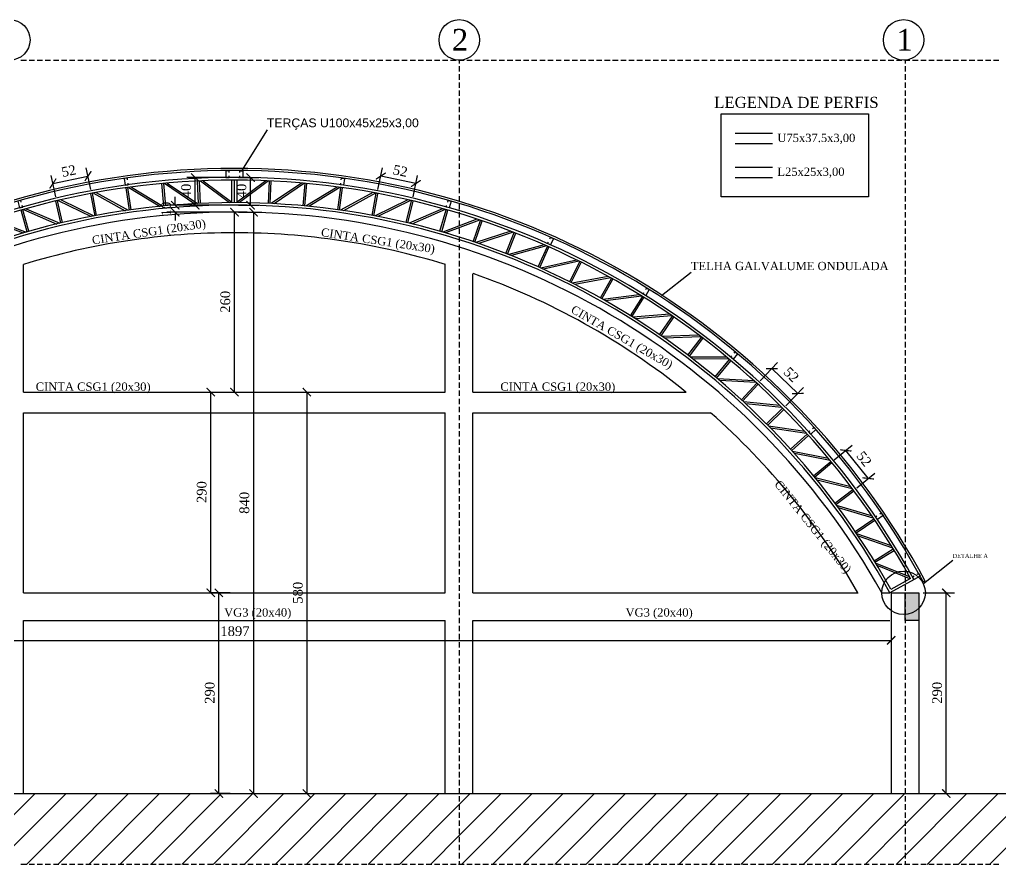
# Model space of a CAD drawing. Header units: millimetres. Extents: x 180 to 11148, y -1598 to 1045.
# Drawn here: x 6517 to 7935, y -175 to 1045 of the extents above; entities that cross this region are included whole.
import ezdxf

# ---------------------------------------------------------------- set-up
doc = ezdxf.new("R2010")
doc.units = ezdxf.units.MM
doc.header["$MEASUREMENT"] = 0
for name, color, linetype in [('PDF11_Geometry', 7, 'Continuous'), ('PDF11_Solid Fills', 7, 'Continuous'), ('PDF11_Text', 7, 'Continuous')]:
    doc.layers.add(name, color=color, linetype=linetype)
doc.styles.add('PDF Arial', font='arial.ttf')
doc.styles.add('PDF Times New Roman', font='times.ttf')

msp = doc.modelspace()

# ---------------------------------------------------------------- linework, layer by layer
at = {"layer": 'PDF11_Geometry', "lineweight": -3}
for points in [[(6518.8725, 986.4454), (6526.7046, 986.4454)], [(6530.7265, 986.4454), (6538.5587, 986.4454)], [(6542.3689, 986.4454), (6550.2011, 986.4454)], [(6554.0113, 986.4454), (6561.8435, 986.4454)], [(6565.8654, 986.4454), (6573.6976, 986.4454)], [(6577.5078, 986.4454), (6585.34, 986.4454)], [(6589.1502, 986.4454), (6596.9824, 986.4454)], [(6601.0043, 986.4454), (6608.8365, 986.4454)], [(6612.6467, 986.4454), (6620.4789, 986.4454)], [(6624.5008, 986.4454), (6632.1213, 986.4454)], [(6636.1432, 986.4454), (6643.9753, 986.4454)], [(6647.7856, 986.4454), (6655.6177, 986.4454)], [(6659.6397, 986.4454), (6667.4718, 986.4454)], [(6671.2821, 986.4454), (6679.1142, 986.4454)], [(6682.9245, 986.4454), (6690.7566, 986.4454)], [(6694.7785, 986.4454), (6702.6107, 986.4454)], [(6706.4209, 986.4454), (6714.2531, 986.4454)], [(6718.275, 986.4454), (6725.8955, 986.4454)], [(6729.9174, 986.4454), (6737.7496, 986.4454)], [(6741.5598, 986.4454), (6749.392, 986.4454)], [(6753.4139, 986.4454), (6761.2461, 986.4454)], [(6765.0563, 986.4454), (6772.8885, 986.4454)], [(6776.6987, 986.4454), (6784.5309, 986.4454)], [(6788.5528, 986.4454), (6796.3849, 986.4454)], [(6800.1952, 986.4454), (6808.0273, 986.4454)], [(6811.8376, 986.4454), (6819.6697, 986.4454)], [(6823.6917, 986.4454), (6831.5238, 986.4454)], [(6835.3341, 986.4454), (6843.1662, 986.4454)], [(6847.1881, 986.4454), (6854.8086, 986.4454)], [(6858.8305, 986.4454), (6866.6627, 986.4454)], [(6870.4729, 986.4454), (6878.3051, 986.4454)], [(6882.327, 986.4454), (6890.1592, 986.4454)], [(6893.9694, 986.4454), (6901.8016, 986.4454)], [(6905.6118, 986.4454), (6913.444, 986.4454)], [(6917.4659, 986.4454), (6925.2981, 986.4454)], [(6929.1083, 986.4454), (6936.9405, 986.4454)], [(6940.9624, 986.4454), (6948.5829, 986.4454)], [(6952.6048, 986.4454), (6960.4369, 986.4454)], [(6964.2472, 986.4454), (6972.0793, 986.4454)], [(6976.1013, 986.4454), (6983.9334, 986.4454)], [(6987.7437, 986.4454), (6995.5758, 986.4454)], [(6999.3861, 986.4454), (7007.2182, 986.4454)], [(7011.2401, 986.4454), (7019.0723, 986.4454)], [(7022.8825, 986.4454), (7030.7147, 986.4454)], [(7034.5249, 986.4454), (7042.3571, 986.4454)], [(7046.379, 986.4454), (7054.2112, 986.4454)], [(7058.0214, 986.4454), (7065.8536, 986.4454)], [(7069.8755, 986.4454), (7077.496, 986.4454)], [(7081.5179, 986.4454), (7089.3501, 986.4454)], [(7093.1603, 986.4454), (7100.9925, 986.4454)], [(7105.0144, 986.4454), (7112.8465, 986.4454)], [(7116.6568, 986.4454), (7124.4889, 986.4454)], [(7128.2992, 986.4454), (7136.1313, 986.4454)], [(7140.1533, 986.4454), (7147.9854, 986.4454)], [(7151.7957, 986.4454), (7159.6278, 986.4454)], [(7152.6424, 986.4454), (7152.6424, 981.7884)], [(7163.4381, 986.4454), (7171.2702, 986.4454)], [(7175.2921, 986.4454), (7183.1243, 986.4454)], [(7186.9345, 986.4454), (7194.7667, 986.4454)], [(7198.7886, 986.4454), (7206.6208, 986.4454)], [(7210.431, 986.4454), (7218.2632, 986.4454)], [(7222.0734, 986.4454), (7229.9056, 986.4454)], [(7233.9275, 986.4454), (7241.7597, 986.4454)], [(7245.5699, 986.4454), (7253.4021, 986.4454)], [(7257.2123, 986.4454), (7265.0445, 986.4454)], [(7269.0664, 986.4454), (7276.8985, 986.4454)], [(7280.7088, 986.4454), (7288.5409, 986.4454)], [(7292.5629, 986.4454), (7300.1833, 986.4454)], [(7304.2053, 986.4454), (7312.0374, 986.4454)], [(7315.8477, 986.4454), (7323.6798, 986.4454)], [(7327.7017, 986.4454), (7335.5339, 986.4454)], [(7339.3441, 986.4454), (7347.1763, 986.4454)], [(7350.9865, 986.4454), (7358.8187, 986.4454)], [(7362.8406, 986.4454), (7370.6728, 986.4454)], [(7374.483, 986.4454), (7382.3152, 986.4454)], [(7386.1254, 986.4454), (7393.9576, 986.4454)], [(7397.9795, 986.4454), (7405.8117, 986.4454)], [(7409.6219, 986.4454), (7417.4541, 986.4454)], [(7421.476, 986.4454), (7429.3081, 986.4454)], [(7433.1184, 986.4454), (7440.9505, 986.4454)], [(7444.7608, 986.4454), (7452.5929, 986.4454)], [(7456.6149, 986.4454), (7464.447, 986.4454)], [(7468.2573, 986.4454), (7476.0894, 986.4454)], [(7479.8997, 986.4454), (7487.7318, 986.4454)], [(7491.7537, 986.4454), (7499.5859, 986.4454)], [(7503.3961, 986.4454), (7511.2283, 986.4454)], [(7515.2502, 986.4454), (7522.8707, 986.4454)], [(7526.8926, 986.4454), (7534.7248, 986.4454)], [(7538.535, 986.4454), (7546.3672, 986.4454)], [(7550.3891, 986.4454), (7558.2213, 986.4454)], [(7562.0315, 986.4454), (7569.8637, 986.4454)], [(7573.6739, 986.4454), (7581.5061, 986.4454)], [(7585.528, 986.4454), (7593.3601, 986.4454)], [(7597.1704, 986.4454), (7605.0025, 986.4454)], [(7608.8128, 986.4454), (7616.6449, 986.4454)], [(7620.6669, 986.4454), (7628.499, 986.4454)], [(7632.3093, 986.4454), (7640.1414, 986.4454)], [(7644.1633, 986.4454), (7651.7838, 986.4454)], [(7655.8057, 986.4454), (7663.6379, 986.4454)], [(7667.4481, 986.4454), (7675.2803, 986.4454)], [(7679.3022, 986.4454), (7687.1344, 986.4454)], [(7690.9446, 986.4454), (7698.7768, 986.4454)], [(7702.587, 986.4454), (7710.4192, 986.4454)], [(7714.4411, 986.4454), (7722.2733, 986.4454)], [(7726.0835, 986.4454), (7733.9157, 986.4454)], [(7737.9376, 986.4454), (7745.5581, 986.4454)], [(7749.58, 986.4454), (7757.4121, 986.4454)], [(7761.2224, 986.4454), (7769.0545, 986.4454)], [(7773.0765, 986.4454), (7780.9086, 986.4454)], [(7784.7189, 986.4454), (7792.551, 986.4454)], [(7796.3613, 986.4454), (7804.1934, 986.4454)], [(7797.208, 986.4454), (7797.208, 981.7884)], [(7808.2153, 986.4454), (7816.0475, 986.4454)], [(7819.8577, 986.4454), (7827.6899, 986.4454)], [(7831.5001, 986.4454), (7839.3323, 986.4454)], [(7843.3542, 986.4454), (7851.1864, 986.4454)], [(7854.9966, 986.4454), (7862.8288, 986.4454)], [(7866.8507, 986.4454), (7874.4712, 986.4454)], [(7878.4931, 986.4454), (7886.3253, 986.4454)], [(7890.1355, 986.4454), (7897.9677, 986.4454)], [(7901.9896, 986.4454), (7909.8217, 986.4454)], [(7913.632, 986.4454), (7921.4641, 986.4454)], [(7925.2744, 986.4454), (7933.1065, 986.4454)], [(7152.6424, 977.7665), (7152.6424, 969.9343)], [(7152.6424, 966.1241), (7152.6424, 958.2919)], [(7797.208, 977.7665), (7797.208, 969.9343)], [(7797.208, 966.1241), (7797.208, 958.2919)], [(7152.6424, 954.27), (7152.6424, 946.4379)], [(7797.208, 954.27), (7797.208, 946.4379)], [(7152.6424, 942.6276), (7152.6424, 934.7955)], [(7797.208, 942.6276), (7797.208, 934.7955)], [(7152.6424, 930.9852), (7152.6424, 923.1531)], [(7797.208, 930.9852), (7797.208, 923.1531)], [(7152.6424, 919.1311), (7152.6424, 911.299)], [(7797.208, 919.1311), (7797.208, 911.299)], [(7152.6424, 907.4887), (7152.6424, 899.6566)], [(7152.6424, 895.8463), (7152.6424, 888.0142)], [(7797.208, 907.4887), (7797.208, 899.6566)], [(7797.208, 895.8463), (7797.208, 888.0142)], [(6874.7065, 885.8974), (6837.6625, 826.8387)], [(7152.6424, 883.9923), (7152.6424, 876.1601)], [(7797.208, 883.9923), (7797.208, 876.1601)], [(7152.6424, 872.3499), (7152.6424, 864.5177)], [(7797.208, 872.3499), (7797.208, 864.5177)], [(7152.6424, 860.4958), (7152.6424, 852.8753)], [(7797.208, 860.4958), (7797.208, 852.8753)], [(7152.6424, 848.8534), (7152.6424, 841.0212)], [(7152.6424, 837.211), (7152.6424, 829.3788)], [(7797.208, 848.8534), (7797.208, 841.0212)], [(7797.208, 837.211), (7797.208, 829.3788)], [(6619.8438, 799.7436), (6613.2817, 830.8606)], [(6819.8814, 824.2985), (6819.8814, 826.8387), (6815.2245, 826.8387), (6815.2245, 816.8897), (6819.8814, 816.8897), (6819.8814, 819.4299)], [(6835.3341, 824.2985), (6835.3341, 826.8387), (6839.7793, 826.8387), (6839.7793, 816.8897), (6835.3341, 816.8897), (6835.3341, 819.4299)], [(7035.16, 799.7436), (7041.7221, 830.8606)], [(7152.6424, 825.3569), (7152.6424, 817.5247)], [(7797.208, 825.3569), (7797.208, 817.5247)], [(6569.2523, 788.9479), (6562.6902, 820.0649)], [(6565.0187, 808.2108), (6615.8219, 819.0065)], [(6672.9755, 813.7145), (6672.7638, 816.2547), (6668.3185, 815.6196), (6669.5886, 805.6707), (6674.0339, 806.3057), (6673.8222, 808.8459)], [(6821.5749, 816.8897), (6758.9176, 816.8897)], [(6770.7717, 776.8822), (6770.7717, 816.8897)], [(6833.6406, 816.8897), (6862.8525, 816.8897)], [(6850.7867, 776.8822), (6850.7867, 816.8897)], [(6982.0283, 813.7145), (6982.4517, 816.2547), (6986.8969, 815.6196), (6985.4152, 805.6707), (6980.9699, 806.3057), (6981.3933, 808.8459)], [(7089.9851, 808.2108), (7039.1819, 819.0065)], [(7085.9632, 788.9479), (7092.5253, 820.0649)], [(7152.6424, 813.7145), (7152.6424, 805.8823)], [(7797.208, 813.7145), (7797.208, 805.8823)], [(7152.6424, 802.0721), (7152.6424, 794.2399)], [(7797.208, 802.0721), (7797.208, 794.2399)], [(6519.2958, 781.5391), (6518.6608, 783.8676), (6514.2155, 782.5975), (6516.9673, 773.0719), (6521.4126, 774.342), (6520.5659, 776.6705)], [(6741.9832, 776.8822), (6741.9832, 788.9479)], [(7135.9197, 781.5391), (7136.5547, 783.8676), (7140.7883, 782.5975), (7138.0365, 773.0719), (7133.8029, 774.342), (7134.4379, 776.6705)], [(7152.6424, 790.218), (7152.6424, 782.3859)], [(7797.208, 790.218), (7797.208, 782.3859)], [(6821.5749, 776.8822), (6729.9174, 776.8822)], [(6821.5749, 766.9332), (6729.9174, 766.9332)], [(6741.9832, 766.9332), (6741.9832, 754.8675)], [(6821.5749, 776.8822), (6758.9176, 776.8822)], [(6827.5019, 506.7785), (6827.5019, 766.9332)], [(6833.6406, 776.8822), (6862.8525, 776.8822)], [(6833.6406, 766.9332), (6839.5677, 766.9332)], [(6833.6406, 766.9332), (6867.0861, 766.9332)], [(6855.0203, 766.9332), (6855.0203, -73.2247)], [(7152.6424, 778.5756), (7152.6424, 770.7435)], [(7152.6424, 766.9332), (7152.6424, 759.1011)], [(7797.208, 778.5756), (7797.208, 770.7435)], [(7797.208, 766.9332), (7797.208, 759.1011)], [(7152.6424, 755.0791), (7152.6424, 747.247)], [(7797.208, 755.0791), (7797.208, 747.247)], [(7152.6424, 743.4367), (7152.6424, 735.6046)], [(7797.208, 743.4367), (7797.208, 735.6046)], [(7152.6424, 731.5827), (7152.6424, 723.9622)], [(7283.6723, 728.1958), (7284.7307, 730.5243), (7288.7526, 728.6191), (7284.7307, 719.5169), (7280.4971, 721.422), (7281.5555, 723.5388)], [(7797.208, 731.5827), (7797.208, 723.9622)], [(7152.6424, 719.9403), (7152.6424, 712.1081)], [(7797.208, 719.9403), (7797.208, 712.1081)], [(7152.6424, 708.2979), (7152.6424, 700.4657)], [(7152.6424, 696.4438), (7152.6424, 688.6116)], [(7797.208, 708.2979), (7797.208, 700.4657)], [(7797.208, 696.4438), (7797.208, 688.6116)], [(6522.471, 506.7785), (6522.471, 691.1518)], [(7132.5328, 506.7785), (7132.5328, 691.1518)], [(7152.6424, 684.8014), (7152.6424, 676.9692)], [(7797.208, 684.8014), (7797.208, 676.9692)], [(7152.6424, 673.159), (7152.6424, 665.3268)], [(7172.5403, 506.7785), (7172.5403, 678.0276)], [(7487.9435, 679.7211), (7445.1841, 645.8523)], [(7797.208, 673.159), (7797.208, 665.3268)], [(7152.6424, 661.3049), (7152.6424, 653.4727)], [(7422.3227, 654.9545), (7423.5928, 657.0713), (7427.403, 654.9545), (7422.5344, 646.2756), (7418.5125, 648.3924), (7419.7825, 650.7209)], [(7797.208, 661.3049), (7797.208, 653.4727)], [(7152.6424, 649.6625), (7152.6424, 641.8303)], [(7797.208, 649.6625), (7797.208, 641.8303)], [(7152.6424, 638.0201), (7152.6424, 630.1879)], [(7152.6424, 626.166), (7152.6424, 618.3339)], [(7797.208, 638.0201), (7797.208, 630.1879)], [(7797.208, 626.166), (7797.208, 618.3339)], [(7152.6424, 614.5236), (7152.6424, 606.6915)], [(7797.208, 614.5236), (7797.208, 606.6915)], [(7152.6424, 602.6695), (7152.6424, 595.0491)], [(7797.208, 602.6695), (7797.208, 595.0491)], [(7152.6424, 591.0271), (7152.6424, 583.195)], [(7797.208, 591.0271), (7797.208, 583.195)], [(7152.6424, 579.3847), (7152.6424, 571.5526)], [(7152.6424, 567.5307), (7152.6424, 559.6985)], [(7797.208, 579.3847), (7797.208, 571.5526)], [(7797.208, 567.5307), (7797.208, 559.6985)], [(7152.6424, 555.8883), (7152.6424, 548.0561)], [(7549.9657, 563.0854), (7551.4475, 564.9905), (7555.0461, 562.2387), (7548.6957, 554.4065), (7545.3088, 557.37), (7546.7905, 559.2751)], [(7797.208, 555.8883), (7797.208, 548.0561)], [(7152.6424, 544.2459), (7152.6424, 536.4137)], [(7587.8565, 523.0779), (7613.0464, 549.5379)], [(7642.2582, 504.8734), (7604.7909, 540.859)], [(7797.208, 544.2459), (7797.208, 536.4137)], [(7152.6424, 532.3918), (7152.6424, 524.5596)], [(7797.208, 532.3918), (7797.208, 524.5596)], [(7152.6424, 520.7494), (7152.6424, 512.9172)], [(7625.1121, 487.0923), (7650.5137, 513.5523)], [(7797.208, 520.7494), (7797.208, 512.9172)], [(6522.471, 506.7785), (7132.5328, 506.7785)], [(6793.4214, 216.7769), (6793.4214, 506.7785)], [(6799.3485, 506.7785), (6805.2755, 506.7785)], [(6833.6406, 506.7785), (6839.5677, 506.7785)], [(6861.159, 506.7785), (6944.3493, 506.7785)], [(6932.2835, 506.7785), (6932.2835, -73.2247)], [(7152.6424, 509.107), (7152.6424, 501.2748)], [(7152.6424, 497.2529), (7152.6424, 489.4207)], [(7172.5403, 506.7785), (7480.5347, 506.7785)], [(7797.208, 509.107), (7797.208, 501.2748)], [(7797.208, 497.2529), (7797.208, 489.4207)], [(7152.6424, 485.6105), (7152.6424, 477.7783)], [(7797.208, 485.6105), (7797.208, 477.7783)], [(6522.471, 216.7769), (6522.471, 476.9316)], [(6522.471, 476.9316), (7132.5328, 476.9316)], [(7132.5328, 216.7769), (7132.5328, 476.9316)], [(7152.6424, 473.7564), (7152.6424, 466.1359)], [(7172.5403, 216.7769), (7172.5403, 476.9316)], [(7172.5403, 476.9316), (7516.0969, 476.9316)], [(7797.208, 473.7564), (7797.208, 466.1359)], [(7152.6424, 462.114), (7152.6424, 454.2819)], [(7663.4262, 454.2819), (7665.3313, 455.9753), (7668.2949, 452.8001), (7660.8861, 446.0263), (7657.9225, 449.4132), (7659.8277, 450.895)], [(7797.208, 462.114), (7797.208, 454.2819)], [(7152.6424, 450.4716), (7152.6424, 442.6395)], [(7797.208, 450.4716), (7797.208, 442.6395)], [(7152.6424, 438.6175), (7152.6424, 430.7854)], [(7152.6424, 426.9751), (7152.6424, 419.143)], [(7694.7549, 409.194), (7720.7915, 430.1503)], [(7797.208, 438.6175), (7797.208, 430.7854)], [(7797.208, 426.9751), (7797.208, 419.143)], [(7152.6424, 415.3327), (7152.6424, 407.5006)], [(7744.0763, 382.3107), (7711.4776, 422.7415)], [(7797.208, 415.3327), (7797.208, 407.5006)], [(7152.6424, 403.4787), (7152.6424, 395.6465)], [(7797.208, 403.4787), (7797.208, 395.6465)], [(7152.6424, 391.8363), (7152.6424, 384.0041)], [(7727.3536, 368.7631), (7753.3902, 389.7195)], [(7797.208, 391.8363), (7797.208, 384.0041)], [(7152.6424, 380.1939), (7152.6424, 372.3617)], [(7797.208, 380.1939), (7797.208, 372.3617)], [(7152.6424, 368.3398), (7152.6424, 360.5076)], [(7152.6424, 356.6974), (7152.6424, 348.8652)], [(7797.208, 368.3398), (7797.208, 360.5076)], [(7797.208, 356.6974), (7797.208, 348.8652)], [(7152.6424, 344.8433), (7152.6424, 337.2228)], [(7797.208, 344.8433), (7797.208, 337.2228)], [(7152.6424, 333.2009), (7152.6424, 325.3687)], [(7760.799, 331.0841), (7762.7041, 332.5659), (7765.456, 328.7556), (7757.2005, 323.0403), (7754.6603, 326.8505), (7756.5654, 328.1206)], [(7797.208, 333.2009), (7797.208, 325.3687)], [(7152.6424, 321.5585), (7152.6424, 313.7263)], [(7797.208, 321.5585), (7797.208, 313.7263)], [(7152.6424, 309.7044), (7152.6424, 301.8723)], [(7152.6424, 298.062), (7152.6424, 290.2299)], [(7797.208, 309.7044), (7797.208, 301.8723)], [(7797.208, 298.062), (7797.208, 290.2299)], [(7152.6424, 286.4196), (7152.6424, 278.5875)], [(7797.208, 286.4196), (7797.208, 278.5875)], [(7152.6424, 274.5655), (7152.6424, 266.7334)], [(7797.208, 274.5655), (7797.208, 266.7334)], [(7152.6424, 262.9231), (7152.6424, 255.091)], [(7797.208, 262.9231), (7797.208, 255.091)], [(7866.4273, 263.7699), (7823.8797, 229.9011)], [(7152.6424, 251.2807), (7152.6424, 243.4486)], [(7797.208, 251.2807), (7797.208, 243.4486)], [(7814.5657, 243.6603), (7816.8942, 244.9303), (7819.011, 240.9084), (7810.3321, 236.0398), (7808.0037, 240.0617), (7810.3321, 241.3318)], [(7152.6424, 239.4267), (7152.6424, 231.5945)], [(7152.6424, 227.7843), (7152.6424, 219.9521)], [(7797.208, 239.4267), (7797.208, 231.5945)], [(7797.208, 227.7843), (7797.208, 219.9521)], [(7808.427, 239.4267), (7808.427, 239.4267)], [(7826.4198, 233.7113), (7823.8797, 232.2295)], [(6522.471, 216.7769), (7132.5328, 216.7769)], [(6776.9104, 216.7769), (6805.2755, 216.7769)], [(6821.5749, 216.7769), (6792.9981, 216.7769)], [(6805.0638, -73.2247), (6805.0638, 216.7769)], [(7152.6424, 215.9302), (7152.6424, 208.3097)], [(7172.5403, 216.7769), (7729.2587, 216.7769)], [(7763.7625, 216.7769), (7775.1933, 216.7769)], [(7777.0984, 216.7769), (7777.0984, -73.2247)], [(7777.0984, 216.7769), (7817.1059, 216.7769)], [(7797.208, 215.9302), (7797.208, 208.3097)], [(7817.1059, 216.7769), (7817.1059, -73.2247)], [(7823.2446, 216.7769), (7868.9675, 216.7769)], [(7856.9017, -73.2247), (7856.9017, 216.7769)], [(7152.6424, 204.2878), (7152.6424, 196.4556)], [(7777.0984, 211.9083), (7777.0984, 136.3385)], [(7797.208, 204.2878), (7797.208, 196.4556)], [(7152.6424, 192.6454), (7152.6424, 184.8132)], [(7797.208, 192.6454), (7797.208, 184.8132)], [(6522.471, -73.2247), (6522.471, 176.7694)], [(6522.471, 176.7694), (7132.5328, 176.7694)], [(7132.5328, -73.2247), (7132.5328, 176.7694)], [(7152.6424, 180.7913), (7152.6424, 172.9591)], [(7172.5403, 176.7694), (7775.1933, 176.7694)], [(7172.5403, -73.2247), (7172.5403, 176.7694)], [(7797.208, 180.7913), (7797.208, 172.9591)], [(7152.6424, 169.1489), (7152.6424, 161.3167)], [(7152.6424, 157.5065), (7152.6424, 149.6743)], [(7797.208, 169.1489), (7797.208, 161.3167)], [(7797.208, 157.5065), (7797.208, 149.6743)], [(5880.0222, 148.1926), (7777.0984, 148.1926)], [(7152.6424, 145.6524), (7152.6424, 137.8203)], [(7797.208, 145.6524), (7797.208, 137.8203)], [(7152.6424, 134.01), (7152.6424, 126.1779)], [(7797.208, 134.01), (7797.208, 126.1779)], [(7152.6424, 122.1559), (7152.6424, 114.5355)], [(7797.208, 122.1559), (7797.208, 114.5355)], [(7152.6424, 110.5135), (7152.6424, 102.6814)], [(7797.208, 110.5135), (7797.208, 102.6814)], [(7152.6424, 98.8711), (7152.6424, 91.039)], [(7152.6424, 87.0171), (7152.6424, 79.1849)], [(7797.208, 98.8711), (7797.208, 91.039)], [(7797.208, 87.0171), (7797.208, 79.1849)], [(7152.6424, 75.3747), (7152.6424, 67.5425)], [(7797.208, 75.3747), (7797.208, 67.5425)], [(7152.6424, 63.7323), (7152.6424, 55.9001)], [(7797.208, 63.7323), (7797.208, 55.9001)], [(7152.6424, 51.8782), (7152.6424, 44.046)], [(7797.208, 51.8782), (7797.208, 44.046)], [(7152.6424, 40.2358), (7152.6424, 32.4036)], [(7152.6424, 28.5934), (7152.6424, 20.7612)], [(7797.208, 40.2358), (7797.208, 32.4036)], [(7797.208, 28.5934), (7797.208, 20.7612)], [(7152.6424, 16.7393), (7152.6424, 8.9071)], [(7797.208, 16.7393), (7797.208, 8.9071)], [(7152.6424, 5.0969), (7152.6424, -2.7353)], [(7797.208, 5.0969), (7797.208, -2.7353)], [(7152.6424, -6.7572), (7152.6424, -14.3777)], [(7797.208, -6.7572), (7797.208, -14.3777)], [(7152.6424, -18.3996), (7152.6424, -26.2317)], [(7797.208, -18.3996), (7797.208, -26.2317)], [(7152.6424, -30.042), (7152.6424, -37.8741)], [(7152.6424, -41.8961), (7152.6424, -49.7282)], [(7797.208, -30.042), (7797.208, -37.8741)], [(7797.208, -41.8961), (7797.208, -49.7282)], [(7152.6424, -53.5385), (7152.6424, -61.3706)], [(7797.208, -53.5385), (7797.208, -61.3706)], [(7152.6424, -65.1809), (7152.6424, -73.013)], [(7797.208, -65.1809), (7797.208, -73.013)], [(5547.8963, -73.2247), (8107.3192, -73.2247)], [(6502.5731, -110.2687), (6539.6171, -73.2247)], [(6502.5731, -155.1449), (6584.4933, -73.2247)], [(6527.128, -175.4661), (6629.3694, -73.2247)], [(6572.0041, -175.4661), (6674.2456, -73.2247)], [(6616.8803, -175.4661), (6719.3334, -73.2247)], [(6661.7565, -175.4661), (6764.2096, -73.2247)], [(6706.8443, -175.4661), (6809.0857, -73.2247)], [(6751.7205, -175.4661), (6853.9619, -73.2247)], [(6821.5749, -73.2247), (6792.9981, -73.2247)], [(6796.5966, -175.4661), (6898.8381, -73.2247)], [(6833.6406, -73.2247), (6867.0861, -73.2247)], [(6841.4728, -175.4661), (6943.7142, -73.2247)], [(6861.159, -73.2247), (6944.3493, -73.2247)], [(6886.3489, -175.4661), (6988.5904, -73.2247)], [(6931.2251, -175.4661), (7033.6782, -73.2247)], [(6976.1013, -175.4661), (7078.5544, -73.2247)], [(7021.1891, -175.4661), (7123.4305, -73.2247)], [(7152.6424, -88.889), (7168.3067, -73.2247)], [(7152.6424, -133.7652), (7213.1829, -73.2247)], [(7152.6424, -77.0349), (7152.6424, -84.8671)], [(7155.8176, -175.4661), (7258.059, -73.2247)], [(7200.6937, -175.4661), (7303.1469, -73.2247)], [(7245.5699, -175.4661), (7348.023, -73.2247)], [(7290.6577, -175.4661), (7392.8992, -73.2247)], [(7335.5339, -175.4661), (7437.7753, -73.2247)], [(7380.4101, -175.4661), (7482.6515, -73.2247)], [(7425.2862, -175.4661), (7527.5277, -73.2247)], [(7470.1624, -175.4661), (7572.4038, -73.2247)], [(7515.0385, -175.4661), (7617.4917, -73.2247)], [(7559.9147, -175.4661), (7662.3678, -73.2247)], [(7605.0025, -175.4661), (7707.244, -73.2247)], [(7649.8787, -175.4661), (7752.1201, -73.2247)], [(7694.7549, -175.4661), (7795.0912, -74.9181)], [(7795.0912, -74.9181), (7796.9963, -73.2247)], [(7795.0912, -120.006), (7841.8725, -73.2247)], [(7795.0912, -164.8821), (7886.7486, -73.2247)], [(7797.208, -77.0349), (7797.208, -84.8671)], [(7823.2446, -73.2247), (7868.9675, -73.2247)], [(7829.3833, -175.4661), (7931.8365, -73.2247)], [(7874.2595, -175.4661), (7976.7126, -73.2247)], [(7919.3473, -175.4661), (8021.5888, -73.2247)], [(7066.0653, -175.4661), (7152.6424, -88.889)], [(7152.6424, -88.6773), (7152.6424, -96.5095)], [(7797.208, -88.6773), (7797.208, -96.5095)], [(7152.6424, -100.3197), (7152.6424, -108.1519)], [(7152.6424, -112.1738), (7152.6424, -120.006)], [(7797.208, -100.3197), (7797.208, -108.1519)], [(7797.208, -112.1738), (7797.208, -120.006)], [(7152.6424, -123.8162), (7152.6424, -131.6484)], [(7739.631, -175.4661), (7795.0912, -120.006)], [(7797.208, -123.8162), (7797.208, -131.6484)], [(7110.9414, -175.4661), (7152.6424, -133.7652)], [(7152.6424, -135.6703), (7152.6424, -143.2908)], [(7797.208, -135.6703), (7797.208, -143.2908)], [(7152.6424, -147.3127), (7152.6424, -155.1449)], [(7797.208, -147.3127), (7797.208, -155.1449)], [(7152.6424, -158.9551), (7152.6424, -166.7873)], [(7784.5072, -175.4661), (7795.0912, -164.8821)], [(7797.208, -158.9551), (7797.208, -166.7873)], [(6526.7046, -175.4661), (6518.8725, -175.4661)], [(6538.5587, -175.4661), (6530.7265, -175.4661)], [(6550.2011, -175.4661), (6542.3689, -175.4661)], [(6561.8435, -175.4661), (6554.0113, -175.4661)], [(6573.6976, -175.4661), (6565.8654, -175.4661)], [(6585.34, -175.4661), (6577.5078, -175.4661)], [(6596.9824, -175.4661), (6589.1502, -175.4661)], [(6608.8365, -175.4661), (6601.0043, -175.4661)], [(6620.4789, -175.4661), (6612.6467, -175.4661)], [(6632.1213, -175.4661), (6624.5008, -175.4661)], [(6643.9753, -175.4661), (6636.1432, -175.4661)], [(6655.6177, -175.4661), (6647.7856, -175.4661)], [(6667.4718, -175.4661), (6659.6397, -175.4661)], [(6679.1142, -175.4661), (6671.2821, -175.4661)], [(6690.7566, -175.4661), (6682.9245, -175.4661)], [(6702.6107, -175.4661), (6694.7785, -175.4661)], [(6714.2531, -175.4661), (6706.4209, -175.4661)], [(6725.8955, -175.4661), (6718.275, -175.4661)], [(6737.7496, -175.4661), (6729.9174, -175.4661)], [(6749.392, -175.4661), (6741.5598, -175.4661)], [(6761.2461, -175.4661), (6753.4139, -175.4661)], [(6772.8885, -175.4661), (6765.0563, -175.4661)], [(6784.5309, -175.4661), (6776.6987, -175.4661)], [(6796.3849, -175.4661), (6788.5528, -175.4661)], [(6808.0273, -175.4661), (6800.1952, -175.4661)], [(6819.6697, -175.4661), (6811.8376, -175.4661)], [(6831.5238, -175.4661), (6823.6917, -175.4661)], [(6843.1662, -175.4661), (6835.3341, -175.4661)], [(6854.8086, -175.4661), (6847.1881, -175.4661)], [(6866.6627, -175.4661), (6858.8305, -175.4661)], [(6878.3051, -175.4661), (6870.4729, -175.4661)], [(6890.1592, -175.4661), (6882.327, -175.4661)], [(6901.8016, -175.4661), (6893.9694, -175.4661)], [(6913.444, -175.4661), (6905.6118, -175.4661)], [(6925.2981, -175.4661), (6917.4659, -175.4661)], [(6936.9405, -175.4661), (6929.1083, -175.4661)], [(6948.5829, -175.4661), (6940.9624, -175.4661)], [(6960.4369, -175.4661), (6952.6048, -175.4661)], [(6972.0793, -175.4661), (6964.2472, -175.4661)], [(6983.9334, -175.4661), (6976.1013, -175.4661)], [(6995.5758, -175.4661), (6987.7437, -175.4661)], [(7007.2182, -175.4661), (6999.3861, -175.4661)], [(7019.0723, -175.4661), (7011.2401, -175.4661)], [(7030.7147, -175.4661), (7022.8825, -175.4661)], [(7042.3571, -175.4661), (7034.5249, -175.4661)], [(7054.2112, -175.4661), (7046.379, -175.4661)], [(7065.8536, -175.4661), (7058.0214, -175.4661)], [(7077.496, -175.4661), (7069.8755, -175.4661)], [(7089.3501, -175.4661), (7081.5179, -175.4661)], [(7100.9925, -175.4661), (7093.1603, -175.4661)], [(7112.8465, -175.4661), (7105.0144, -175.4661)], [(7124.4889, -175.4661), (7116.6568, -175.4661)], [(7136.1313, -175.4661), (7128.2992, -175.4661)], [(7147.9854, -175.4661), (7140.1533, -175.4661)], [(7159.6278, -175.4661), (7151.7957, -175.4661)], [(7152.6424, -170.8092), (7152.6424, -175.4661)], [(7171.2702, -175.4661), (7163.4381, -175.4661)], [(7183.1243, -175.4661), (7175.2921, -175.4661)], [(7194.7667, -175.4661), (7186.9345, -175.4661)], [(7206.6208, -175.4661), (7198.7886, -175.4661)], [(7218.2632, -175.4661), (7210.431, -175.4661)], [(7229.9056, -175.4661), (7222.0734, -175.4661)], [(7241.7597, -175.4661), (7233.9275, -175.4661)], [(7253.4021, -175.4661), (7245.5699, -175.4661)], [(7265.0445, -175.4661), (7257.2123, -175.4661)], [(7276.8985, -175.4661), (7269.0664, -175.4661)], [(7288.5409, -175.4661), (7280.7088, -175.4661)], [(7300.1833, -175.4661), (7292.5629, -175.4661)], [(7312.0374, -175.4661), (7304.2053, -175.4661)], [(7323.6798, -175.4661), (7315.8477, -175.4661)], [(7335.5339, -175.4661), (7327.7017, -175.4661)], [(7347.1763, -175.4661), (7339.3441, -175.4661)], [(7358.8187, -175.4661), (7350.9865, -175.4661)], [(7370.6728, -175.4661), (7362.8406, -175.4661)], [(7382.3152, -175.4661), (7374.483, -175.4661)], [(7393.9576, -175.4661), (7386.1254, -175.4661)], [(7405.8117, -175.4661), (7397.9795, -175.4661)], [(7417.4541, -175.4661), (7409.6219, -175.4661)], [(7429.3081, -175.4661), (7421.476, -175.4661)], [(7440.9505, -175.4661), (7433.1184, -175.4661)], [(7452.5929, -175.4661), (7444.7608, -175.4661)], [(7464.447, -175.4661), (7456.6149, -175.4661)], [(7476.0894, -175.4661), (7468.2573, -175.4661)], [(7487.7318, -175.4661), (7479.8997, -175.4661)], [(7499.5859, -175.4661), (7491.7537, -175.4661)], [(7511.2283, -175.4661), (7503.3961, -175.4661)], [(7522.8707, -175.4661), (7515.2502, -175.4661)], [(7534.7248, -175.4661), (7526.8926, -175.4661)], [(7546.3672, -175.4661), (7538.535, -175.4661)], [(7558.2213, -175.4661), (7550.3891, -175.4661)], [(7569.8637, -175.4661), (7562.0315, -175.4661)], [(7581.5061, -175.4661), (7573.6739, -175.4661)], [(7593.3601, -175.4661), (7585.528, -175.4661)], [(7605.0025, -175.4661), (7597.1704, -175.4661)], [(7616.6449, -175.4661), (7608.8128, -175.4661)], [(7628.499, -175.4661), (7620.6669, -175.4661)], [(7640.1414, -175.4661), (7632.3093, -175.4661)], [(7651.7838, -175.4661), (7644.1633, -175.4661)], [(7663.6379, -175.4661), (7655.8057, -175.4661)], [(7675.2803, -175.4661), (7667.4481, -175.4661)], [(7687.1344, -175.4661), (7679.3022, -175.4661)], [(7698.7768, -175.4661), (7690.9446, -175.4661)], [(7710.4192, -175.4661), (7702.587, -175.4661)], [(7722.2733, -175.4661), (7714.4411, -175.4661)], [(7733.9157, -175.4661), (7726.0835, -175.4661)], [(7745.5581, -175.4661), (7737.9376, -175.4661)], [(7757.4121, -175.4661), (7749.58, -175.4661)], [(7769.0545, -175.4661), (7761.2224, -175.4661)], [(7780.9086, -175.4661), (7773.0765, -175.4661)], [(7792.551, -175.4661), (7784.7189, -175.4661)], [(7804.1934, -175.4661), (7796.3613, -175.4661)], [(7797.208, -170.8092), (7797.208, -175.4661)], [(7816.0475, -175.4661), (7808.2153, -175.4661)], [(7827.6899, -175.4661), (7819.8577, -175.4661)], [(7839.3323, -175.4661), (7831.5001, -175.4661)], [(7851.1864, -175.4661), (7843.3542, -175.4661)], [(7862.8288, -175.4661), (7854.9966, -175.4661)], [(7874.4712, -175.4661), (7866.8507, -175.4661)], [(7886.3253, -175.4661), (7878.4931, -175.4661)], [(7897.9677, -175.4661), (7890.1355, -175.4661)], [(7909.8217, -175.4661), (7901.9896, -175.4661)], [(7921.4641, -175.4661), (7913.632, -175.4661)], [(7933.1065, -175.4661), (7925.2744, -175.4661)]]:
    msp.add_lwpolyline(points, dxfattribs=at)
at = {"layer": 'PDF11_Geometry', "color": 251, "lineweight": -3, "true_color": 0x535353}
msp.add_lwpolyline([(7531.5496, 909.1822), (7744.4997, 909.1822), (7744.4997, 788.9479), (7531.5496, 788.9479)], close=True, dxfattribs=at)
at = {"layer": 'PDF11_Geometry', "color": 112, "lineweight": -3, "true_color": 0x00b85b}
for points in [[(7551.6592, 880.8171), (7605.6376, 880.8171)], [(7551.6592, 865.9995), (7605.6376, 865.9995)], [(6823.9033, 780.6924), (6823.9033, 813.0795)], [(6827.5019, 780.6924), (6827.5019, 813.0795)], [(6827.5019, 780.6924), (6827.5019, 813.0795)], [(6827.5019, 780.6924), (6827.5019, 813.0795)], [(6827.5019, 780.6924), (6827.5019, 813.0795)], [(6831.3121, 780.6924), (6831.3121, 813.0795)], [(7810.3321, 236.0398), (7775.1933, 216.7769)], [(7805.0401, 237.5215), (7776.675, 221.8572)]]:
    msp.add_lwpolyline(points, dxfattribs=at)
at = {"layer": 'PDF11_Geometry', "color": 32, "lineweight": -3, "true_color": 0xdd6d00}
for points in [[(7551.6592, 832.1307), (7605.6376, 832.1307)], [(6728.224, 776.0355), (6725.2605, 808.4225)], [(6726.5305, 808.6342), (6770.1366, 778.999)], [(6730.5525, 808.8459), (6774.1585, 779.2107)], [(6775.852, 779.4223), (6774.3702, 811.8094)], [(6778.3921, 779.4223), (6776.9104, 812.0211)], [(6778.3921, 812.0211), (6820.5165, 780.6924)], [(6782.2024, 812.2327), (6823.9033, 781.3275)], [(6872.8014, 812.2327), (6831.3121, 781.3275)], [(6876.8233, 812.0211), (6834.699, 780.6924)], [(6876.6117, 779.4223), (6878.0934, 812.0211)], [(6879.1518, 779.4223), (6880.6336, 811.8094)], [(6924.663, 808.8459), (6880.8453, 779.2107)], [(6928.6849, 808.6342), (6885.0789, 778.999)], [(6926.9915, 776.0355), (6929.955, 808.4225)], [(7551.6592, 817.1014), (7605.6376, 817.1014)], [(6628.311, 762.2763), (6622.384, 794.2399)], [(6623.6541, 794.4516), (6669.8003, 769.05)], [(6627.676, 795.0867), (6674.0339, 769.6851)], [(6675.7273, 769.8967), (6671.0704, 802.0721)], [(6678.0558, 770.3201), (6673.6105, 802.4955)], [(6674.8806, 802.7071), (6719.9685, 775.1887)], [(6678.9025, 803.1305), (6723.9904, 775.6121)], [(6725.6838, 775.8238), (6722.7203, 808.2108)], [(6929.5317, 775.8238), (6932.4952, 808.2108)], [(6976.3129, 803.1305), (6931.0134, 775.6121)], [(6980.1232, 802.7071), (6935.247, 775.1887)], [(6976.948, 770.3201), (6981.3933, 802.4955)], [(6979.4881, 769.8967), (6983.9334, 802.0721)], [(7027.5395, 795.0867), (6981.1816, 769.6851)], [(7031.3497, 794.4516), (6985.2035, 769.05)], [(7026.6928, 762.2763), (7032.6198, 794.2399)], [(6576.6611, 751.2689), (6569.2523, 782.8092)], [(6579.2013, 751.9039), (6571.5808, 783.4443)], [(6572.8509, 783.6559), (6620.2672, 760.5828)], [(6576.8728, 784.7143), (6624.2891, 761.4295)], [(6625.9825, 761.6412), (6620.0555, 793.6049)], [(7029.2329, 761.6412), (7035.16, 793.6049)], [(7078.3427, 784.7143), (7030.9264, 761.4295)], [(7082.1529, 783.6559), (7034.9483, 760.5828)], [(7076.0142, 751.9039), (7083.423, 783.4443)], [(7078.3427, 751.2689), (7085.9632, 782.8092)], [(6527.9747, 738.3564), (6519.0841, 769.6851)], [(6530.3032, 739.2031), (6521.4126, 770.3201)], [(6522.6827, 770.7435), (6570.9457, 749.7871)], [(6526.4929, 771.8019), (6574.9677, 750.8455)], [(7128.5109, 771.8019), (7080.0361, 750.8455)], [(7132.3211, 770.7435), (7084.0581, 749.7871)], [(7124.7006, 739.2031), (7133.8029, 770.3201)], [(7127.2408, 738.3564), (7136.1313, 769.6851)], [(6473.1496, 755.5025), (6522.2593, 736.8747)], [(6476.9598, 756.7726), (6526.2813, 737.9331)], [(7178.2557, 756.7726), (7128.7225, 737.9331)], [(7182.0659, 755.5025), (7132.7445, 736.8747)], [(7172.9637, 724.1739), (7183.336, 755.0791)], [(7175.2921, 723.3271), (7185.6645, 754.2324)], [(7227.1537, 739.2031), (7176.7739, 722.9038)], [(7230.7523, 737.9331), (7180.7958, 721.6337)], [(7220.1683, 707.0278), (7232.0224, 737.298)], [(7222.4968, 706.1811), (7234.3509, 736.4513)], [(7275.2051, 719.7286), (7224.1902, 705.546)], [(7278.8037, 718.0351), (7228.0005, 704.0643)], [(7266.7379, 687.7649), (7280.0737, 717.4001)], [(7269.0664, 686.7065), (7282.1905, 716.5534)], [(7322.1981, 697.7139), (7270.5481, 686.0715)], [(7325.7966, 696.0204), (7274.3584, 684.378)], [(7312.4608, 666.3852), (7326.855, 695.3854)], [(7314.5776, 665.3268), (7329.1835, 694.327)], [(7368.1326, 673.794), (7316.0593, 664.4801)], [(7371.7312, 671.8889), (7319.8696, 662.575)], [(7356.9136, 642.8887), (7372.7896, 671.2539)], [(7359.0304, 641.6187), (7374.9064, 669.9838)], [(7413.0088, 647.5457), (7360.5121, 640.7719)], [(7416.3957, 645.4289), (7364.1107, 638.6551)], [(7400.308, 617.2755), (7417.4541, 644.7939)], [(7402.4248, 615.7937), (7419.5709, 643.5238)], [(7456.6149, 619.3923), (7403.9065, 614.947)], [(7459.7901, 617.2755), (7407.2934, 612.8302)], [(7442.4323, 589.5454), (7460.8485, 616.4287)], [(7444.5491, 588.2753), (7462.9653, 614.947)], [(7498.7392, 589.3337), (7446.0309, 587.2169)], [(7501.9144, 586.7935), (7449.4177, 584.8884)], [(7483.2865, 560.1219), (7502.9728, 585.9468)], [(7485.4033, 558.6401), (7505.0896, 584.4651)], [(7539.5934, 557.1583), (7486.6734, 557.5817)], [(7542.5569, 554.6182), (7490.0603, 555.0415)], [(7522.659, 528.7932), (7543.6153, 553.7715)], [(7524.7758, 527.0998), (7545.5205, 552.078)], [(7578.7542, 523.0779), (7526.0459, 526.0414)], [(7581.7177, 520.5377), (7529.2211, 523.5012)], [(7560.7614, 495.5595), (7582.7761, 519.691)], [(7562.4549, 493.866), (7584.4696, 517.9975)], [(7616.4333, 487.5156), (7563.7249, 492.8076)], [(7619.1851, 484.5521), (7566.9001, 490.0558)], [(7596.9587, 460.8439), (7620.0318, 483.7054)], [(7598.8638, 458.9388), (7621.9369, 481.8003)], [(7652.2072, 450.0483), (7599.9222, 457.8804)], [(7654.959, 447.0847), (7602.8857, 454.9169)], [(7631.6742, 424.2233), (7655.8057, 446.0263)], [(7633.3677, 422.3182), (7657.4992, 444.1212)], [(7686.4993, 410.8875), (7634.6377, 421.0481)], [(7688.8278, 407.9239), (7637.3896, 418.0846)], [(7664.6963, 386.1209), (7689.8862, 406.8655)], [(7666.3897, 384.2158), (7691.368, 404.9604)], [(7718.6747, 370.2449), (7667.4481, 382.9457)], [(7721.0032, 367.0697), (7669.9883, 379.7705)], [(7695.8133, 346.5367), (7721.8499, 366.0113)], [(7697.295, 344.6316), (7723.3317, 364.1062)], [(7748.9449, 328.1206), (7698.3534, 343.1499)], [(7751.2734, 324.9454), (7700.8936, 339.763)], [(7725.2368, 305.4708), (7752.1201, 323.887)], [(7726.5069, 303.5657), (7753.3902, 321.7702)], [(7777.5217, 284.7262), (7727.5653, 302.0839)], [(7779.4269, 281.3393), (7729.8937, 298.6971)], [(7752.5435, 263.3465), (7780.2736, 280.2809)], [(7753.8136, 261.2297), (7781.5437, 278.1641)], [(7803.7701, 240.0617), (7754.6603, 259.7479)], [(7804.4051, 237.0982), (7756.7771, 256.1494)]]:
    msp.add_lwpolyline(points, dxfattribs=at)
at = {"layer": 'PDF11_Geometry', "lineweight": -3}
msp.add_lwpolyline([(7797.208, 216.7769), (7817.1059, 216.7769), (7817.1059, 176.7694), (7797.208, 176.7694)], close=True, dxfattribs=at)
for centre, radius in [((6502.6789, 1015.7631), 29.3177), ((7152.7482, 1015.7631), 29.3177), ((7795.197, 1015.7631), 29.3177), ((7795.197, 216.8828), 31.4345)]:
    msp.add_circle(centre, radius, dxfattribs=at)
for centre, radius, start, end in [((6827.6077, -304.6968), 1134.7107, 90.0000005, 151.6717505), ((6827.6078, -304.697), 1131.7473, 90.0000046, 151.6772418), ((6827.6077, -304.6968), 1134.7107, 28.3282495, 89.9999995), ((6827.6076, -304.697), 1131.7473, 28.3227582, 89.9999954)]:
    msp.add_arc(centre, radius, start, end, dxfattribs=at)
at = {"layer": 'PDF11_Geometry', "color": 112, "lineweight": -3, "true_color": 0x00b85b}
for centre, radius, start, end in [((6827.6484, -304.4519), 1121.5533, 90.0020798, 151.1737745), ((6827.6076, -304.6966), 1117.9877, 89.999995, 150.9741266), ((6827.567, -304.4519), 1121.5533, 28.8262255, 89.9979202), ((6827.6078, -304.6966), 1117.9877, 29.0258734, 90.000005), ((6827.6078, -304.6969), 1085.3893, 90.0000012, 150.9686257), ((6827.6077, -304.6969), 1085.3893, 29.0313743, 89.9999988), ((6827.6485, -304.452), 1081.5459, 90.0021597, 151.1740448), ((6827.567, -304.452), 1081.5459, 28.8259552, 89.9978403)]:
    msp.add_arc(centre, radius, start, end, dxfattribs=at)
at = {"layer": 'PDF11_Geometry', "color": 12, "lineweight": -3, "true_color": 0xdd0000}
for centre, radius, start, end in [((6827.6078, -304.6969), 1071.6301, 90.0000023, 150.8752415), ((6827.6077, -304.6969), 1071.6301, 29.1247585, 89.9999977), ((6827.609, -304.2924), 1041.3788, 90.0000723, 107.0321305), ((6827.6064, -304.2924), 1041.3788, 72.9678695, 89.9999277), ((6827.5612, -304.416), 1041.5103, 51.1793157, 70.6546776), ((6827.4145, -304.5903), 1041.7384, 30.0422635, 48.6194199)]:
    msp.add_arc(centre, radius, start, end, dxfattribs=at)
at = {"layer": 'PDF11_Solid Fills', "transparency": 33554559}
for points in [[(6610.5299, 812.4444), (6612.0117, 811.386), (6619.6321, 826.627)], [(6612.0117, 811.386), (6619.6321, 826.627), (6621.3256, 825.5686)], [(6777.5454, 811.5977), (6764.2096, 822.1817), (6765.4797, 823.4518)], [(6857.5605, 811.5977), (6844.2246, 822.1817), (6845.4947, 823.4518)], [(7045.9557, 824.5102), (7032.6198, 813.7145), (7031.5614, 815.1963)], [(7046.8024, 822.8167), (7045.9557, 824.5102), (7032.6198, 813.7145)], [(6569.0406, 815.8313), (6561.2085, 800.5903), (6559.7267, 801.6487)], [(6570.5224, 814.9846), (6569.0406, 815.8313), (6561.2085, 800.5903)], [(6776.2753, 810.3276), (6777.5454, 811.5977), (6764.2096, 822.1817)], [(6856.2904, 810.3276), (6857.5605, 811.5977), (6844.2246, 822.1817)], [(7082.3646, 804.4006), (7083.423, 802.9188), (7096.5472, 813.7145)], [(7083.423, 802.9188), (7096.5472, 813.7145), (7097.6056, 812.2327)], [(6736.6912, 783.4443), (6735.4211, 782.1742), (6748.5453, 771.5902)], [(6735.4211, 782.1742), (6748.5453, 771.5902), (6747.2752, 770.3201)], [(6765.4797, 783.4443), (6764.2096, 782.1742), (6777.5454, 771.5902)], [(6764.2096, 782.1742), (6777.5454, 771.5902), (6776.2753, 770.3201)], [(6845.4947, 783.4443), (6844.2246, 782.1742), (6857.5605, 771.5902)], [(6844.2246, 782.1742), (6857.5605, 771.5902), (6856.2904, 770.3201)], [(6748.5453, 761.4295), (6735.4211, 772.2252), (6736.6912, 773.4953)], [(6747.2752, 760.1595), (6748.5453, 761.4295), (6735.4211, 772.2252)], [(6834.2757, 761.4295), (6820.9398, 772.2252), (6822.2099, 773.4953)], [(6833.0056, 760.1595), (6834.2757, 761.4295), (6820.9398, 772.2252)], [(6861.7941, 761.4295), (6848.4582, 772.2252), (6849.7283, 773.4953)], [(6860.524, 760.1595), (6861.7941, 761.4295), (6848.4582, 772.2252)], [(7613.2581, 540.0123), (7613.2581, 541.9174), (7596.3237, 539.8006)], [(7613.2581, 541.9174), (7596.3237, 539.8006), (7596.3237, 541.494)], [(6799.9835, 501.4865), (6786.6477, 512.2822), (6787.9177, 513.5523)], [(6798.7134, 500.2164), (6799.9835, 501.4865), (6786.6477, 512.2822)], [(6822.2099, 513.5523), (6820.9398, 512.2822), (6834.2757, 501.4865)], [(6820.9398, 512.2822), (6834.2757, 501.4865), (6833.0056, 500.2164)], [(6938.8456, 501.4865), (6925.7214, 512.2822), (6926.9915, 513.5523)], [(6937.5755, 500.2164), (6938.8456, 501.4865), (6925.7214, 512.2822)], [(7633.791, 505.5084), (7633.791, 503.815), (7650.7254, 505.9318)], [(7633.791, 503.815), (7650.7254, 505.9318), (7650.7254, 504.0267)], [(7719.9448, 422.5299), (7703.0104, 422.7415), (7703.2221, 424.435)], [(7719.7331, 420.8364), (7719.9448, 422.5299), (7703.0104, 422.7415)], [(7735.6091, 384.0041), (7735.3974, 382.3107), (7752.5435, 382.099)], [(7735.3974, 382.3107), (7752.5435, 382.099), (7752.3318, 380.4055)], [(6787.9177, 223.5507), (6786.6477, 222.2806), (6799.9835, 211.4849)], [(6786.6477, 222.2806), (6799.9835, 211.4849), (6798.7134, 210.2148)], [(6811.6259, 211.4849), (6798.5017, 222.2806), (6799.7718, 223.5507)], [(6810.3558, 210.2148), (6811.6259, 211.4849), (6798.5017, 222.2806)], [(7863.4638, 211.4849), (7850.3397, 222.2806), (7851.6097, 223.5507)], [(7862.1937, 210.2148), (7863.4638, 211.4849), (7850.3397, 222.2806)], [(7770.5363, 142.9006), (7771.8064, 141.6305), (7782.6021, 154.9663)], [(7771.8064, 141.6305), (7782.6021, 154.9663), (7783.8721, 153.6963)], [(6799.7718, -66.4509), (6798.5017, -67.721), (6811.6259, -78.5167)], [(6798.5017, -67.721), (6811.6259, -78.5167), (6810.3558, -79.7868)], [(6849.7283, -66.4509), (6848.4582, -67.721), (6861.7941, -78.5167)], [(6848.4582, -67.721), (6861.7941, -78.5167), (6860.524, -79.7868)], [(6926.9915, -66.4509), (6925.7214, -67.721), (6938.8456, -78.5167)], [(6925.7214, -67.721), (6938.8456, -78.5167), (6937.5755, -79.7868)], [(7851.6097, -66.4509), (7850.3397, -67.721), (7863.4638, -78.5167)], [(7850.3397, -67.721), (7863.4638, -78.5167), (7862.1937, -79.7868)]]:
    msp.add_solid(points, dxfattribs=at)
at = {"layer": 'PDF11_Solid Fills', "color": 9, "true_color": 0xb9b9b9, "transparency": 33554559}
for points in [[(7817.1059, 216.7769), (7797.208, 216.7769), (7817.1059, 176.7694)], [(7797.208, 216.7769), (7817.1059, 176.7694), (7797.208, 176.7694)]]:
    msp.add_solid(points, dxfattribs=at)

# ---------------------------------------------------------------- texts
at = {"layer": 'PDF11_Text', "attachment_point": 7}
for s, insert, char_height, style in [('2', (7142.0584, 1000.4163), 31.2019, 'PDF Times New Roman'), ('1', (7784.7189, 1000.4163), 31.2019, 'PDF Times New Roman'), ('LEGENDA DE PERFIS', (7521.3889, 917.2918), 16.000922, 'PDF Times New Roman'), ('TERÇAS U100x45x25x3,00', (6874.4949, 885.6982), 12.687933, 'PDF Arial'), ('U75x37.5x3,00', (7612.623, 865.3775), 12.000763, 'PDF Times New Roman'), ('L25x25x3,00', (7612.623, 816.4794), 12.000763, 'PDF Times New Roman'), ('TELHA GALVALUME ONDULADA', (7487.5201, 682.8311), 12.000763, 'PDF Times New Roman'), ('CINTA CSG1 (20x30)', (6540.2521, 504.8939), 12.000763, 'PDF Times New Roman'), ('CINTA CSG1 (20x30)', (7212.1245, 504.8939), 12.000763, 'PDF Times New Roman'), ('DETALHE A', (7866.004, 267.1567), 6.00031, 'PDF Times New Roman'), ('VG3 (20x40)', (6812.6843, 178.695), 12.000763, 'PDF Times New Roman'), ('VG3 (20x40)', (7393.1109, 178.695), 12.000763, 'PDF Times New Roman'), ('1897', (6807.1806, 154.2603), 14.00077, 'PDF Times New Roman')]:
    msp.add_mtext(s, dxfattribs=dict(at, insert=insert, char_height=char_height, style=style))
at = {"layer": 'PDF11_Text', "attachment_point": 7, "style": 'PDF Times New Roman'}
for s, insert, char_height, rotation in [('52', (6579.039, 817.2876), 14.00077, 11.7662556), ('52', (7055.6435, 821.7329), 14.00077, 348.2337444), ('40', (6764.8752, 786.8311), 14.00077, 90), ('40', (6844.8902, 786.8311), 14.00077, 90), ('10', (6736.0867, 760.7945), 14.00077, 90), ('CINTA CSG1 (20x30)', (6623.1593, 716.4044), 12.000763, 8.5527504), ('CINTA CSG1 (20x30)', (6951.6185, 728.47), 12.000763, 351.4582703), ('260', (6821.6054, 621.5091), 14.00077, 90), ('CINTA CSG1 (20x30)', (7310.9963, 619.2814), 12.000763, 330.1227917), ('52', (7620.2864, 534.3348), 14.00077, 315.8293526), ('52', (7725.8936, 414.3356), 14.00077, 308.3863529), ('290', (6787.3537, 346.5367), 14.00077, 90), ('CINTA CSG1 (20x30)', (7604.583, 371.0532), 12.000763, 308.6497864), ('840', (6849.1238, 331.0841), 14.00077, 90), ('580', (6926.387, 201.1126), 14.00077, 90), ('290', (6798.9961, 56.5351), 14.00077, 90), ('290', (7850.834, 56.5351), 14.00077, 90)]:
    msp.add_mtext(s, dxfattribs=dict(at, insert=insert, char_height=char_height, rotation=rotation))

doc.saveas('drawing.dxf')
